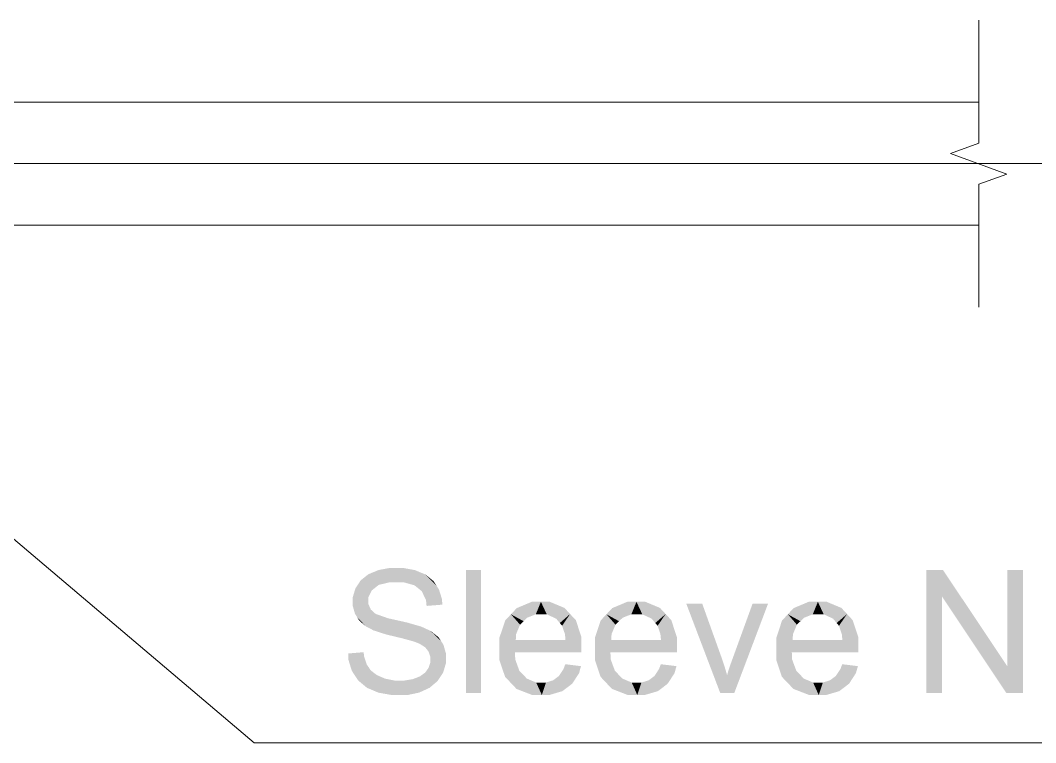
# Model space of a CAD drawing. Header units: millimetres. Extents: x 2 to 579, y 1 to 405.
# Drawn here: x 257.69 to 268.83, y 98.69 to 106.62 of the extents above; entities that cross this region are included whole.
import ezdxf

# ---------------------------------------------------------------- set-up
doc = ezdxf.new("R2010")
doc.units = ezdxf.units.MM
doc.linetypes.add('XKITLINE00', pattern=[0])
doc.layers.add('LinkedObject', color=7, linetype='Continuous', lineweight=0)

# ---------------------------------------------------------------- blocks, each defined once
blk = doc.blocks.new('*A4')
at = {"layer": 'LinkedObject'}
for points in [[(261.619, 100.588), (261.737, 100.453), (261.564, 100.565)], [(261.743, 100.611), (261.737, 100.453), (261.619, 100.588)], [(261.811, 100.611), (261.737, 100.453), (261.743, 100.611)], [(261.737, 100.453), (261.811, 100.611), (261.818, 100.453)], [(261.811, 100.611), (261.896, 100.453), (261.818, 100.453)], [(262.018, 100.587), (261.811, 100.611), (261.886, 100.611)], [(262.075, 100.563), (261.811, 100.611), (262.018, 100.587)], [(262.013, 100.42), (261.811, 100.611), (262.075, 100.563)], [(261.896, 100.453), (261.811, 100.611), (262.013, 100.42)], [(262.743, 100.588), (262.577, 99.238), (262.577, 100.588)], [(262.743, 99.238), (262.577, 99.238), (262.743, 100.588)], [(267.627, 100.588), (267.799, 100.298), (267.627, 99.238)], [(267.799, 100.298), (267.627, 100.588), (267.811, 100.588)], [(267.799, 100.298), (267.811, 100.588), (268.506, 99.238)], [(268.506, 99.238), (267.811, 100.588), (268.518, 99.529)], [(268.69, 100.588), (268.518, 99.529), (268.518, 100.588)], [(268.69, 99.238), (268.518, 99.529), (268.69, 100.588)], [(261.423, 100.475), (261.582, 100.394), (261.394, 100.43)], [(261.508, 100.542), (261.582, 100.394), (261.423, 100.475)], [(261.619, 100.424), (261.508, 100.542), (261.564, 100.565)], [(261.582, 100.394), (261.508, 100.542), (261.619, 100.424)], [(261.564, 100.565), (261.737, 100.453), (261.619, 100.424)], [(262.075, 100.563), (262.053, 100.388), (262.013, 100.42)], [(262.133, 100.539), (262.053, 100.388), (262.075, 100.563)], [(262.053, 100.388), (262.133, 100.539), (262.093, 100.355)], [(262.093, 100.355), (262.133, 100.539), (262.252, 100.42)], [(262.252, 100.42), (262.133, 100.539), (262.221, 100.467)], [(261.394, 100.43), (261.336, 100.239), (261.365, 100.386)], [(261.545, 100.364), (261.336, 100.239), (261.394, 100.43)], [(261.365, 100.386), (261.336, 100.239), (261.336, 100.29)], [(261.508, 100.292), (261.336, 100.239), (261.545, 100.364)], [(261.394, 100.43), (261.582, 100.394), (261.545, 100.364)], [(262.252, 100.42), (262.139, 100.258), (262.093, 100.355)], [(262.282, 100.373), (262.139, 100.258), (262.252, 100.42)], [(262.315, 100.267), (262.139, 100.258), (262.282, 100.373)], [(261.336, 100.239), (261.508, 100.292), (261.508, 100.251)], [(261.508, 100.214), (261.336, 100.239), (261.508, 100.251)], [(262.318, 100.208), (262.139, 100.258), (262.315, 100.267)], [(262.139, 100.258), (262.318, 100.208), (262.146, 100.194)], [(267.627, 99.238), (267.799, 100.298), (267.799, 99.238)], [(261.336, 100.239), (261.508, 100.214), (261.336, 100.192)], [(261.336, 100.192), (261.508, 100.214), (261.36, 100.108)], [(261.36, 100.108), (261.508, 100.214), (261.384, 100.071)], [(261.384, 100.071), (261.508, 100.214), (261.534, 100.154)], [(261.534, 100.154), (261.479, 99.97), (261.384, 100.071)], [(261.56, 100.131), (261.479, 99.97), (261.534, 100.154)], [(263.299, 100.239), (263.071, 100.102), (263.135, 100.17)], [(263.4, 100.239), (263.071, 100.102), (263.299, 100.239)], [(263.344, 100.102), (263.071, 100.102), (263.4, 100.239)], [(263.344, 100.102), (263.4, 100.239), (263.401, 100.102)], [(263.4, 100.239), (263.464, 100.102), (263.401, 100.102)], [(263.658, 100.172), (263.4, 100.239), (263.498, 100.239)], [(263.72, 100.105), (263.4, 100.239), (263.658, 100.172)], [(263.567, 100.054), (263.4, 100.239), (263.72, 100.105)], [(263.464, 100.102), (263.4, 100.239), (263.567, 100.054)], [(264.347, 100.239), (264.119, 100.102), (264.182, 100.17)], [(264.448, 100.239), (264.119, 100.102), (264.347, 100.239)], [(264.392, 100.102), (264.119, 100.102), (264.448, 100.239)], [(264.392, 100.102), (264.448, 100.239), (264.449, 100.102)], [(264.448, 100.239), (264.512, 100.102), (264.449, 100.102)], [(264.706, 100.172), (264.448, 100.239), (264.546, 100.239)], [(264.768, 100.105), (264.448, 100.239), (264.706, 100.172)], [(264.615, 100.054), (264.448, 100.239), (264.768, 100.105)], [(264.512, 100.102), (264.448, 100.239), (264.615, 100.054)], [(265.17, 100.217), (265.367, 99.238), (264.995, 100.217)], [(265.38, 99.631), (265.367, 99.238), (265.17, 100.217)], [(265.891, 100.217), (265.504, 99.62), (265.721, 100.217)], [(265.521, 99.238), (265.504, 99.62), (265.891, 100.217)], [(266.337, 100.239), (266.109, 100.102), (266.172, 100.17)], [(266.438, 100.239), (266.109, 100.102), (266.337, 100.239)], [(266.382, 100.102), (266.109, 100.102), (266.438, 100.239)], [(266.382, 100.102), (266.438, 100.239), (266.439, 100.102)], [(266.438, 100.239), (266.502, 100.102), (266.439, 100.102)], [(266.696, 100.172), (266.438, 100.239), (266.536, 100.239)], [(266.758, 100.105), (266.438, 100.239), (266.696, 100.172)], [(266.605, 100.054), (266.438, 100.239), (266.758, 100.105)], [(266.502, 100.102), (266.438, 100.239), (266.605, 100.054)], [(261.384, 100.071), (261.479, 99.97), (261.407, 100.033)], [(261.479, 99.97), (261.56, 100.131), (261.527, 99.945)], [(261.527, 99.945), (261.56, 100.131), (261.586, 100.107)], [(261.527, 99.945), (261.586, 100.107), (261.564, 99.925)], [(261.564, 99.925), (261.586, 100.107), (261.695, 99.883)], [(261.695, 99.883), (261.586, 100.107), (261.721, 100.059)], [(261.695, 99.883), (261.721, 100.059), (261.787, 99.86)], [(261.787, 99.86), (261.721, 100.059), (261.829, 100.035)], [(261.787, 99.86), (261.829, 100.035), (261.88, 99.838)], [(261.88, 99.838), (261.829, 100.035), (261.938, 100.01)], [(263.071, 100.102), (262.944, 99.843), (263.008, 100.034)], [(263.171, 99.988), (262.944, 99.843), (263.071, 100.102)], [(263.071, 100.102), (263.21, 100.026), (263.171, 99.988)], [(263.21, 100.026), (263.071, 100.102), (263.249, 100.064)], [(263.249, 100.064), (263.071, 100.102), (263.344, 100.102)], [(263.567, 100.054), (263.72, 100.105), (263.607, 100.006)], [(263.72, 100.105), (263.632, 99.976), (263.607, 100.006)], [(263.632, 99.976), (263.72, 100.105), (263.664, 99.883)], [(263.664, 99.883), (263.72, 100.105), (263.845, 99.85)], [(263.845, 99.85), (263.72, 100.105), (263.783, 100.038)], [(264.119, 100.102), (263.992, 99.843), (264.055, 100.034)], [(264.218, 99.988), (263.992, 99.843), (264.119, 100.102)], [(264.119, 100.102), (264.257, 100.026), (264.218, 99.988)], [(264.257, 100.026), (264.119, 100.102), (264.296, 100.064)], [(264.296, 100.064), (264.119, 100.102), (264.392, 100.102)], [(264.615, 100.054), (264.768, 100.105), (264.654, 100.006)], [(264.768, 100.105), (264.68, 99.976), (264.654, 100.006)], [(264.68, 99.976), (264.768, 100.105), (264.711, 99.883)], [(264.711, 99.883), (264.768, 100.105), (264.892, 99.85)], [(264.892, 99.85), (264.768, 100.105), (264.83, 100.038)], [(266.109, 100.102), (265.982, 99.843), (266.045, 100.034)], [(266.208, 99.988), (265.982, 99.843), (266.109, 100.102)], [(266.109, 100.102), (266.247, 100.026), (266.208, 99.988)], [(266.247, 100.026), (266.109, 100.102), (266.286, 100.064)], [(266.286, 100.064), (266.109, 100.102), (266.382, 100.102)], [(266.605, 100.054), (266.758, 100.105), (266.644, 100.006)], [(266.758, 100.105), (266.67, 99.976), (266.644, 100.006)], [(266.67, 99.976), (266.758, 100.105), (266.701, 99.883)], [(266.701, 99.883), (266.758, 100.105), (266.882, 99.85)], [(266.882, 99.85), (266.758, 100.105), (266.82, 100.038)], [(261.88, 99.838), (261.938, 100.01), (262, 99.805)], [(262, 99.805), (261.938, 100.01), (262.028, 99.795)], [(262.028, 99.795), (261.938, 100.01), (262.07, 99.778)], [(262.087, 99.967), (262.07, 99.778), (261.938, 100.01)], [(262.128, 99.948), (262.07, 99.778), (262.087, 99.967)], [(262.07, 99.778), (262.128, 99.948), (262.131, 99.739)], [(262.131, 99.739), (262.128, 99.948), (262.187, 99.921)], [(262.131, 99.739), (262.187, 99.921), (262.15, 99.715)], [(262.15, 99.715), (262.187, 99.921), (262.168, 99.691)], [(262.187, 99.921), (262.302, 99.811), (262.168, 99.691)], [(262.302, 99.811), (262.187, 99.921), (262.274, 99.853)], [(263.128, 99.885), (262.944, 99.843), (263.171, 99.988)], [(264.175, 99.885), (263.992, 99.843), (264.218, 99.988)], [(266.165, 99.885), (265.982, 99.843), (266.208, 99.988)], [(262.168, 99.691), (262.302, 99.811), (262.187, 99.636)], [(262.187, 99.636), (262.302, 99.811), (262.33, 99.769)], [(262.944, 99.843), (263.128, 99.885), (263.124, 99.821)], [(263.124, 99.821), (262.944, 99.719), (262.944, 99.843)], [(263.124, 99.821), (263.845, 99.729), (262.944, 99.719)], [(263.669, 99.821), (263.845, 99.729), (263.124, 99.821)], [(263.664, 99.883), (263.845, 99.85), (263.669, 99.821)], [(263.845, 99.729), (263.669, 99.821), (263.845, 99.85)], [(263.992, 99.843), (264.175, 99.885), (264.171, 99.821)], [(264.171, 99.821), (263.992, 99.719), (263.992, 99.843)], [(264.171, 99.821), (264.892, 99.729), (263.992, 99.719)], [(264.717, 99.821), (264.892, 99.729), (264.171, 99.821)], [(264.711, 99.883), (264.892, 99.85), (264.717, 99.821)], [(264.892, 99.729), (264.717, 99.821), (264.892, 99.85)], [(265.982, 99.843), (266.165, 99.885), (266.161, 99.821)], [(266.161, 99.821), (265.982, 99.719), (265.982, 99.843)], [(266.161, 99.821), (266.882, 99.729), (265.982, 99.719)], [(266.707, 99.821), (266.882, 99.729), (266.161, 99.821)], [(266.701, 99.883), (266.882, 99.85), (266.707, 99.821)], [(266.882, 99.729), (266.707, 99.821), (266.882, 99.85)], [(262.187, 99.636), (262.33, 99.769), (262.187, 99.604)], [(262.187, 99.604), (262.33, 99.769), (262.187, 99.573)], [(262.33, 99.769), (262.358, 99.619), (262.187, 99.573)], [(262.358, 99.619), (262.33, 99.769), (262.358, 99.673)], [(263.845, 99.722), (262.944, 99.719), (263.845, 99.729)], [(263.844, 99.7), (262.944, 99.719), (263.845, 99.722)], [(262.944, 99.719), (263.07, 99.349), (262.944, 99.6)], [(263.119, 99.605), (263.07, 99.349), (262.944, 99.719)], [(263.119, 99.605), (262.944, 99.719), (263.114, 99.685)], [(263.844, 99.685), (262.944, 99.719), (263.844, 99.7)], [(263.114, 99.685), (262.944, 99.719), (263.844, 99.685)], [(264.892, 99.722), (263.992, 99.719), (264.892, 99.729)], [(264.892, 99.7), (263.992, 99.719), (264.892, 99.722)], [(263.992, 99.719), (264.117, 99.349), (263.992, 99.6)], [(264.166, 99.605), (264.117, 99.349), (263.992, 99.719)], [(264.166, 99.605), (263.992, 99.719), (264.162, 99.685)], [(264.891, 99.685), (263.992, 99.719), (264.892, 99.7)], [(264.162, 99.685), (263.992, 99.719), (264.891, 99.685)], [(266.882, 99.722), (265.982, 99.719), (266.882, 99.729)], [(266.882, 99.7), (265.982, 99.719), (266.882, 99.722)], [(265.982, 99.719), (266.107, 99.349), (265.982, 99.6)], [(266.156, 99.605), (266.107, 99.349), (265.982, 99.719)], [(266.156, 99.605), (265.982, 99.719), (266.152, 99.685)], [(266.881, 99.685), (265.982, 99.719), (266.882, 99.7)], [(266.152, 99.685), (265.982, 99.719), (266.881, 99.685)], [(261.461, 99.636), (261.286, 99.672), (261.455, 99.686)], [(261.286, 99.672), (261.36, 99.429), (261.288, 99.604)], [(261.461, 99.636), (261.36, 99.429), (261.286, 99.672)], [(261.288, 99.604), (261.36, 99.429), (261.325, 99.483)], [(261.489, 99.552), (261.36, 99.429), (261.461, 99.636)], [(262.168, 99.515), (262.358, 99.619), (262.328, 99.464)], [(262.187, 99.573), (262.358, 99.619), (262.168, 99.515)], [(262.328, 99.464), (262.358, 99.619), (262.358, 99.565)], [(262.944, 99.6), (263.07, 99.349), (263.007, 99.415)], [(263.164, 99.481), (263.07, 99.349), (263.119, 99.605)], [(263.992, 99.6), (264.117, 99.349), (264.055, 99.415)], [(264.212, 99.481), (264.117, 99.349), (264.166, 99.605)], [(265.397, 99.583), (265.367, 99.238), (265.38, 99.631)], [(265.428, 99.485), (265.367, 99.238), (265.397, 99.583)], [(265.504, 99.62), (265.521, 99.238), (265.484, 99.565)], [(265.982, 99.6), (266.107, 99.349), (266.044, 99.415)], [(266.202, 99.481), (266.107, 99.349), (266.156, 99.605)], [(261.36, 99.429), (261.489, 99.552), (261.395, 99.376)], [(261.395, 99.376), (261.489, 99.552), (261.492, 99.295)], [(261.511, 99.52), (261.492, 99.295), (261.489, 99.552)], [(261.532, 99.487), (261.492, 99.295), (261.511, 99.52)], [(261.532, 99.487), (261.554, 99.269), (261.492, 99.295)], [(261.6, 99.435), (261.554, 99.269), (261.532, 99.487)], [(262.149, 99.489), (262.328, 99.464), (262.13, 99.462)], [(262.168, 99.515), (262.328, 99.464), (262.149, 99.489)], [(263.07, 99.349), (263.164, 99.481), (263.132, 99.283)], [(263.205, 99.439), (263.132, 99.283), (263.164, 99.481)], [(263.597, 99.425), (263.839, 99.533), (263.744, 99.341)], [(263.648, 99.502), (263.839, 99.533), (263.597, 99.425)], [(263.839, 99.533), (263.648, 99.502), (263.667, 99.554)], [(263.744, 99.341), (263.839, 99.533), (263.819, 99.457)], [(264.117, 99.349), (264.212, 99.481), (264.18, 99.283)], [(264.253, 99.439), (264.18, 99.283), (264.212, 99.481)], [(264.645, 99.425), (264.887, 99.533), (264.791, 99.341)], [(264.696, 99.502), (264.887, 99.533), (264.645, 99.425)], [(264.887, 99.533), (264.696, 99.502), (264.715, 99.554)], [(264.791, 99.341), (264.887, 99.533), (264.866, 99.457)], [(265.442, 99.434), (265.367, 99.238), (265.428, 99.485)], [(265.453, 99.472), (265.521, 99.238), (265.442, 99.434)], [(265.484, 99.565), (265.521, 99.238), (265.453, 99.472)], [(266.107, 99.349), (266.202, 99.481), (266.17, 99.283)], [(266.243, 99.439), (266.17, 99.283), (266.202, 99.481)], [(266.635, 99.425), (266.877, 99.533), (266.781, 99.341)], [(266.686, 99.502), (266.877, 99.533), (266.635, 99.425)], [(266.877, 99.533), (266.686, 99.502), (266.705, 99.554)], [(266.781, 99.341), (266.877, 99.533), (266.856, 99.457)], [(268.518, 99.529), (268.69, 99.238), (268.506, 99.238)], [(261.554, 99.269), (261.6, 99.435), (261.616, 99.242)], [(261.646, 99.415), (261.616, 99.242), (261.6, 99.435)], [(261.692, 99.395), (261.616, 99.242), (261.646, 99.415)], [(261.692, 99.395), (261.769, 99.215), (261.616, 99.242)], [(261.795, 99.375), (261.769, 99.215), (261.692, 99.395)], [(261.795, 99.375), (261.86, 99.215), (261.769, 99.215)], [(261.853, 99.375), (261.86, 99.215), (261.795, 99.375)], [(261.853, 99.375), (261.933, 99.215), (261.86, 99.215)], [(261.904, 99.375), (261.933, 99.215), (261.853, 99.375)], [(261.994, 99.39), (262.12, 99.268), (261.904, 99.375)], [(261.904, 99.375), (262.12, 99.268), (261.933, 99.215)], [(262.033, 99.405), (262.266, 99.369), (261.994, 99.39)], [(262.178, 99.295), (261.994, 99.39), (262.266, 99.369)], [(262.12, 99.268), (261.994, 99.39), (262.178, 99.295)], [(262.072, 99.42), (262.266, 99.369), (262.033, 99.405)], [(262.13, 99.462), (262.297, 99.416), (262.072, 99.42)], [(262.072, 99.42), (262.297, 99.416), (262.266, 99.369)], [(262.297, 99.416), (262.13, 99.462), (262.328, 99.464)], [(263.246, 99.396), (263.132, 99.283), (263.205, 99.439)], [(263.246, 99.396), (263.41, 99.217), (263.132, 99.283)], [(263.348, 99.353), (263.41, 99.217), (263.246, 99.396)], [(263.533, 99.377), (263.689, 99.299), (263.455, 99.353)], [(263.565, 99.401), (263.744, 99.341), (263.533, 99.377)], [(263.689, 99.299), (263.533, 99.377), (263.744, 99.341)], [(263.597, 99.425), (263.744, 99.341), (263.565, 99.401)], [(264.294, 99.396), (264.18, 99.283), (264.253, 99.439)], [(264.294, 99.396), (264.457, 99.217), (264.18, 99.283)], [(264.396, 99.353), (264.457, 99.217), (264.294, 99.396)], [(264.581, 99.377), (264.737, 99.299), (264.503, 99.353)], [(264.613, 99.401), (264.791, 99.341), (264.581, 99.377)], [(264.737, 99.299), (264.581, 99.377), (264.791, 99.341)], [(264.645, 99.425), (264.791, 99.341), (264.613, 99.401)], [(265.442, 99.434), (265.521, 99.238), (265.367, 99.238)], [(266.284, 99.396), (266.17, 99.283), (266.243, 99.439)], [(266.284, 99.396), (266.447, 99.217), (266.17, 99.283)], [(266.386, 99.353), (266.447, 99.217), (266.284, 99.396)], [(266.57, 99.377), (266.727, 99.299), (266.493, 99.353)], [(266.603, 99.401), (266.781, 99.341), (266.57, 99.377)], [(266.727, 99.299), (266.57, 99.377), (266.781, 99.341)], [(266.635, 99.425), (266.781, 99.341), (266.603, 99.401)], [(261.933, 99.215), (262.12, 99.268), (262.062, 99.242)], [(263.132, 99.283), (263.41, 99.217), (263.302, 99.217)], [(263.41, 99.353), (263.41, 99.217), (263.348, 99.353)], [(263.455, 99.353), (263.689, 99.299), (263.41, 99.217)], [(263.455, 99.353), (263.41, 99.217), (263.41, 99.353)], [(263.41, 99.217), (263.689, 99.299), (263.495, 99.217)], [(263.495, 99.217), (263.689, 99.299), (263.634, 99.258)], [(264.18, 99.283), (264.457, 99.217), (264.35, 99.217)], [(264.457, 99.353), (264.457, 99.217), (264.396, 99.353)], [(264.503, 99.353), (264.737, 99.299), (264.457, 99.217)], [(264.503, 99.353), (264.457, 99.217), (264.457, 99.353)], [(264.457, 99.217), (264.737, 99.299), (264.542, 99.217)], [(264.542, 99.217), (264.737, 99.299), (264.682, 99.258)], [(266.17, 99.283), (266.447, 99.217), (266.34, 99.217)], [(266.447, 99.353), (266.447, 99.217), (266.386, 99.353)], [(266.493, 99.353), (266.727, 99.299), (266.447, 99.217)], [(266.493, 99.353), (266.447, 99.217), (266.447, 99.353)], [(266.447, 99.217), (266.727, 99.299), (266.532, 99.217)], [(266.532, 99.217), (266.727, 99.299), (266.672, 99.258)]]:
    blk.add_hatch(color=7, dxfattribs=at).paths.add_polyline_path(points, flags=17)
at = {"layer": 'LinkedObject', "color": 7, "linetype": 'XKITLINE00', "lineweight": 0}
for p, q in [((268.202, 106.622), (268.202, 105.272)), ((239.068, 105.724), (268.202, 105.724)), ((268.202, 105.272), (267.892, 105.159)), ((267.892, 105.159), (268.511, 104.934)), ((268.511, 104.934), (268.202, 104.822)), ((268.202, 104.822), (268.202, 103.472)), ((268.202, 104.374), (239.068, 104.374))]:
    blk.add_line(p, q, dxfattribs=at)
at = {"layer": 'LinkedObject', "color": 6, "linetype": 'XKITLINE00', "lineweight": 0}
blk.add_line((257.361, 105.049), (270.534, 105.049), dxfattribs=at)
at = {"layer": 'LinkedObject', "color": 1, "linetype": 'XKITLINE00', "lineweight": 0}
for p, q in [((255.149, 103.018), (260.255, 98.693)), ((260.255, 98.693), (270.729, 98.693))]:
    blk.add_line(p, q, dxfattribs=at)

msp = doc.modelspace()

# ---------------------------------------------------------------- block references
at = {"lineweight": 0}
msp.add_blockref('*A4', (0, 0), dxfattribs=at)

doc.saveas('drawing.dxf')
